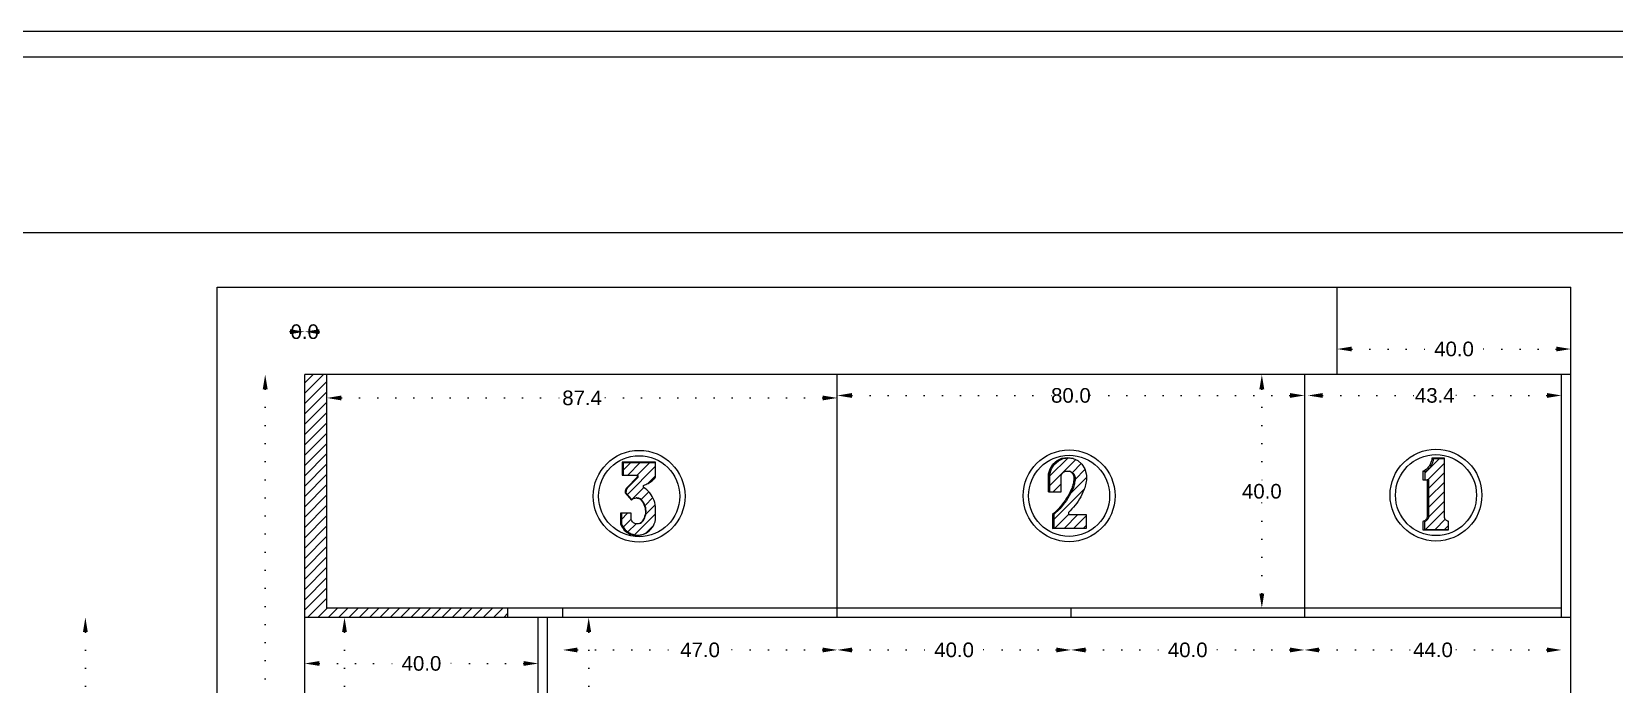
# Model space of a CAD drawing. Header units: inches. Extents: x -1979 to 7680, y -968 to 3127.
# Drawn here: x 2776.4 to 3047.4, y 707.3 to 819.1 of the extents above; entities that cross this region are included whole.
import ezdxf

# ---------------------------------------------------------------- set-up
doc = ezdxf.new("R2010")
doc.units = ezdxf.units.IN
doc.header["$MEASUREMENT"] = 0
doc.linetypes.add('ACAD_ISO07W100', pattern=[3, 0, -3])
doc.styles.get("Standard").update_dxf_attribs({"font": 'arial.ttf'})
doc.dimstyles.new('Copy of Standard', dxfattribs={"dimtxt": 2.5, "dimasz": 2.5, "dimexe": 0.18, "dimexo": 0.0625, "dimgap": 0.09, "dimtad": 0, "dimtih": 1, "dimtoh": 1, "dimdec": 1, "dimzin": 0, "dimdsep": 46, "dimtxsty": 'Standard', "dimcen": 0.09, "dimse1": 1, "dimse2": 1, "dimadec": 0, "dimazin": 0, "dimtfac": 1, "dimtdec": 1, "dimtix": 1, "dimtofl": 0, "dimtmove": 0, "dimatfit": 3, "dimfxl": 1, "dimtolj": 1, "dimtzin": 0, "dimarcsym": 0})

# ---------------------------------------------------------------- blocks, each defined once
blk = doc.blocks.new('*D31')
at = {"color": 0, "linetype": 'ACAD_ISO07W100', "lineweight": -2, "transparency": 16777216}
for p, q in [((2820.69, 767.69), (2818.19, 767.69)), ((2825.69, 767.69), (2828.19, 767.69))]:
    blk.add_line(p, q, dxfattribs=at)
at = {"color": 0, "transparency": 16777216}
for points in [[(2820.69, 768.11), (2820.69, 767.28), (2823.19, 767.69)], [(2825.69, 768.11), (2825.69, 767.28), (2823.19, 767.69)]]:
    blk.add_solid(points, dxfattribs=at)
at = {"layer": 'Defpoints', "color": 0, "transparency": 16777216}
for p in [(2823.19, 767.69), (2823.19, 760.35), (2823.19, 760.35)]:
    blk.add_point(p, dxfattribs=at)
at = {"color": 0, "lineweight": 20, "transparency": 16777216, "insert": (2823.19, 767.69), "char_height": 2.5, "attachment_point": 5}
blk.add_mtext('\\A1;0.0', dxfattribs=at)
blk = doc.blocks.new('*D32')
at = {"color": 0, "linetype": 'ACAD_ISO07W100', "lineweight": -2, "transparency": 16777216}
for p, q in [((2816.43, 757.85), (2816.43, 614.92)), ((2816.43, 469.25), (2816.43, 612.18))]:
    blk.add_line(p, q, dxfattribs=at)
at = {"color": 0, "transparency": 16777216}
for points in [[(2816.01, 757.85), (2816.85, 757.85), (2816.43, 760.35)], [(2816.01, 469.25), (2816.85, 469.25), (2816.43, 466.75)]]:
    blk.add_solid(points, dxfattribs=at)
at = {"layer": 'Defpoints', "color": 0, "transparency": 16777216}
for p in [(2816.43, 760.35), (2823.19, 760.35), (2823.19, 466.75)]:
    blk.add_point(p, dxfattribs=at)
at = {"color": 0, "lineweight": 20, "transparency": 16777216, "insert": (2816.43, 613.55), "char_height": 2.5, "attachment_point": 5}
blk.add_mtext('\\A1;293.6', dxfattribs=at)
blk = doc.blocks.new('*D33')
at = {"color": 0, "linetype": 'ACAD_ISO07W100', "lineweight": -2, "transparency": 16777216}
for p, q in [((2916.89, 756.77), (2951.06, 756.77)), ((2991.89, 756.77), (2957.73, 756.77))]:
    blk.add_line(p, q, dxfattribs=at)
at = {"color": 0, "transparency": 16777216}
for points in [[(2916.89, 757.19), (2916.89, 756.36), (2914.39, 756.77)], [(2991.89, 757.19), (2991.89, 756.36), (2994.39, 756.77)]]:
    blk.add_solid(points, dxfattribs=at)
at = {"layer": 'Defpoints', "color": 0, "transparency": 16777216}
for p in [(2914.39, 760.35), (2994.39, 760.35), (2914.39, 756.77)]:
    blk.add_point(p, dxfattribs=at)
at = {"color": 0, "lineweight": 20, "transparency": 16777216, "insert": (2954.39, 756.77), "char_height": 2.5, "attachment_point": 5}
blk.add_mtext('\\A1;80.0', dxfattribs=at)
blk = doc.blocks.new('*D29')
at = {"color": 0, "linetype": 'ACAD_ISO07W100', "lineweight": -2, "transparency": 16777216}
for p, q in [((3002.49, 764.73), (3016.61, 764.73)), ((3037.49, 764.73), (3023.38, 764.73))]:
    blk.add_line(p, q, dxfattribs=at)
at = {"color": 0, "transparency": 16777216}
for points in [[(3002.49, 765.15), (3002.49, 764.32), (2999.99, 764.73)], [(3037.49, 765.15), (3037.49, 764.32), (3039.99, 764.73)]]:
    blk.add_solid(points, dxfattribs=at)
at = {"layer": 'Defpoints', "color": 0, "transparency": 16777216}
for p in [(3039.99, 764.73), (2999.99, 760.35), (3039.99, 760.35)]:
    blk.add_point(p, dxfattribs=at)
at = {"color": 0, "lineweight": 20, "transparency": 16777216, "insert": (3019.99, 764.73), "char_height": 2.5, "attachment_point": 5}
blk.add_mtext('\\A1;40.0', dxfattribs=at)
blk = doc.blocks.new('*D25')
at = {"color": 0, "linetype": 'ACAD_ISO07W100', "lineweight": -2, "transparency": 16777216}
for p, q in [((2997.49, 756.77), (3013.31, 756.77)), ((3035.89, 756.77), (3020.08, 756.77))]:
    blk.add_line(p, q, dxfattribs=at)
at = {"color": 0, "transparency": 16777216}
for points in [[(2997.49, 757.19), (2997.49, 756.36), (2994.99, 756.77)], [(3035.89, 757.19), (3035.89, 756.36), (3038.39, 756.77)]]:
    blk.add_solid(points, dxfattribs=at)
at = {"layer": 'Defpoints', "color": 0, "transparency": 16777216}
for p in [(3038.39, 756.77), (2994.99, 718.75), (3038.39, 720.35)]:
    blk.add_point(p, dxfattribs=at)
at = {"color": 0, "lineweight": 20, "transparency": 16777216, "insert": (3016.69, 756.77), "char_height": 2.5, "attachment_point": 5}
blk.add_mtext('\\A1;43.4', dxfattribs=at)
blk = doc.blocks.new('*D30')
at = {"color": 0, "linetype": 'ACAD_ISO07W100', "lineweight": -2, "transparency": 16777216}
for p, q in [((2829.49, 756.35), (2867.36, 756.35)), ((2911.89, 756.35), (2874.03, 756.35))]:
    blk.add_line(p, q, dxfattribs=at)
at = {"color": 0, "transparency": 16777216}
for points in [[(2829.49, 756.76), (2829.49, 755.93), (2826.99, 756.35)], [(2911.89, 756.76), (2911.89, 755.93), (2914.39, 756.35)]]:
    blk.add_solid(points, dxfattribs=at)
at = {"layer": 'Defpoints', "color": 0, "transparency": 16777216}
for p in [(2826.99, 760.35), (2914.39, 760.35), (2826.99, 756.35)]:
    blk.add_point(p, dxfattribs=at)
at = {"color": 0, "lineweight": 20, "transparency": 16777216, "insert": (2870.69, 756.35), "char_height": 2.5, "attachment_point": 5}
blk.add_mtext('\\A1;87.4', dxfattribs=at)
blk = doc.blocks.new('*D34')
at = {"color": 0, "linetype": 'ACAD_ISO07W100', "lineweight": -2, "transparency": 16777216}
for p, q in [((2869.89, 713.18), (2887.51, 713.18)), ((2911.89, 713.18), (2894.28, 713.18))]:
    blk.add_line(p, q, dxfattribs=at)
at = {"color": 0, "transparency": 16777216}
for points in [[(2869.89, 713.59), (2869.89, 712.76), (2867.39, 713.18)], [(2911.89, 713.59), (2911.89, 712.76), (2914.39, 713.18)]]:
    blk.add_solid(points, dxfattribs=at)
at = {"layer": 'Defpoints', "color": 0, "transparency": 16777216}
for p in [(2867.39, 720.35), (2914.39, 718.75), (2867.39, 713.18)]:
    blk.add_point(p, dxfattribs=at)
at = {"color": 0, "lineweight": 20, "transparency": 16777216, "insert": (2890.89, 713.18), "char_height": 2.5, "attachment_point": 5}
blk.add_mtext('\\A1;47.0', dxfattribs=at)
blk = doc.blocks.new('*D35')
at = {"color": 0, "linetype": 'ACAD_ISO07W100', "lineweight": -2, "transparency": 16777216}
for p, q in [((2871.82, 716.25), (2871.82, 688.91)), ((2871.82, 665.25), (2871.82, 686.17))]:
    blk.add_line(p, q, dxfattribs=at)
at = {"color": 0, "transparency": 16777216}
for points in [[(2871.4, 716.25), (2872.24, 716.25), (2871.82, 718.75)], [(2871.4, 665.25), (2872.24, 665.25), (2871.82, 662.75)]]:
    blk.add_solid(points, dxfattribs=at)
at = {"layer": 'Defpoints', "color": 0, "transparency": 16777216}
for p in [(2864.79, 718.75), (2871.82, 718.75), (2863.19, 662.75)]:
    blk.add_point(p, dxfattribs=at)
at = {"color": 0, "lineweight": 20, "transparency": 16777216, "insert": (2871.82, 687.54), "char_height": 2.5, "attachment_point": 5}
blk.add_mtext('\\A1;56.0', dxfattribs=at)
blk = doc.blocks.new('*D38')
at = {"color": 0, "linetype": 'ACAD_ISO07W100', "lineweight": -2, "transparency": 16777216}
for p, q in [((2916.89, 713.18), (2931.01, 713.18)), ((2951.89, 713.18), (2937.78, 713.18))]:
    blk.add_line(p, q, dxfattribs=at)
at = {"color": 0, "transparency": 16777216}
for points in [[(2916.89, 713.59), (2916.89, 712.76), (2914.39, 713.18)], [(2951.89, 713.59), (2951.89, 712.76), (2954.39, 713.18)]]:
    blk.add_solid(points, dxfattribs=at)
at = {"layer": 'Defpoints', "color": 0, "transparency": 16777216}
for p in [(2914.39, 718.75), (2954.39, 718.75), (2914.39, 713.18)]:
    blk.add_point(p, dxfattribs=at)
at = {"color": 0, "lineweight": 20, "transparency": 16777216, "insert": (2934.39, 713.18), "char_height": 2.5, "attachment_point": 5}
blk.add_mtext('\\A1;40.0', dxfattribs=at)
blk = doc.blocks.new('*D39')
at = {"color": 0, "linetype": 'ACAD_ISO07W100', "lineweight": -2, "transparency": 16777216}
for p, q in [((2956.89, 713.18), (2971.01, 713.18)), ((2991.89, 713.18), (2977.78, 713.18))]:
    blk.add_line(p, q, dxfattribs=at)
at = {"color": 0, "transparency": 16777216}
for points in [[(2956.89, 713.59), (2956.89, 712.76), (2954.39, 713.18)], [(2991.89, 713.59), (2991.89, 712.76), (2994.39, 713.18)]]:
    blk.add_solid(points, dxfattribs=at)
at = {"layer": 'Defpoints', "color": 0, "transparency": 16777216}
for p in [(2954.39, 718.75), (2994.39, 718.75), (2954.39, 713.18)]:
    blk.add_point(p, dxfattribs=at)
at = {"color": 0, "lineweight": 20, "transparency": 16777216, "insert": (2974.39, 713.18), "char_height": 2.5, "attachment_point": 5}
blk.add_mtext('\\A1;40.0', dxfattribs=at)
blk = doc.blocks.new('*D40')
at = {"color": 0, "linetype": 'ACAD_ISO07W100', "lineweight": -2, "transparency": 16777216}
for p, q in [((2996.89, 713.18), (3013.01, 713.18)), ((3035.89, 713.18), (3019.78, 713.18))]:
    blk.add_line(p, q, dxfattribs=at)
at = {"color": 0, "transparency": 16777216}
for points in [[(2996.89, 713.59), (2996.89, 712.76), (2994.39, 713.18)], [(3035.89, 713.59), (3035.89, 712.76), (3038.39, 713.18)]]:
    blk.add_solid(points, dxfattribs=at)
at = {"layer": 'Defpoints', "color": 0, "transparency": 16777216}
for p in [(2994.39, 718.75), (3038.39, 718.75), (2994.39, 713.18)]:
    blk.add_point(p, dxfattribs=at)
at = {"color": 0, "lineweight": 20, "transparency": 16777216, "insert": (3016.39, 713.18), "char_height": 2.5, "attachment_point": 5}
blk.add_mtext('\\A1;44.0', dxfattribs=at)
blk = doc.blocks.new('*D41')
at = {"color": 0, "linetype": 'ACAD_ISO07W100', "lineweight": -2, "transparency": 16777216}
for p, q in [((2830.01, 716.25), (2830.01, 692.11)), ((2830.01, 665.25), (2830.01, 689.38))]:
    blk.add_line(p, q, dxfattribs=at)
at = {"color": 0, "transparency": 16777216}
for points in [[(2829.59, 716.25), (2830.42, 716.25), (2830.01, 718.75)], [(2829.59, 665.25), (2830.42, 665.25), (2830.01, 662.75)]]:
    blk.add_solid(points, dxfattribs=at)
at = {"layer": 'Defpoints', "color": 0, "transparency": 16777216}
for p in [(2823.19, 718.75), (2830.01, 718.75), (2823.19, 662.75)]:
    blk.add_point(p, dxfattribs=at)
at = {"color": 0, "lineweight": 20, "transparency": 16777216, "insert": (2830.01, 690.75), "char_height": 2.5, "attachment_point": 5}
blk.add_mtext('\\A1;56.0', dxfattribs=at)
blk = doc.blocks.new('*D42')
at = {"color": 0, "linetype": 'ACAD_ISO07W100', "lineweight": -2, "transparency": 16777216}
for p, q in [((2987.08, 757.85), (2987.08, 741.71)), ((2987.08, 722.85), (2987.08, 738.98))]:
    blk.add_line(p, q, dxfattribs=at)
at = {"color": 0, "transparency": 16777216}
for points in [[(2986.66, 757.85), (2987.49, 757.85), (2987.08, 760.35)], [(2986.66, 722.85), (2987.49, 722.85), (2987.08, 720.35)]]:
    blk.add_solid(points, dxfattribs=at)
at = {"layer": 'Defpoints', "color": 0, "transparency": 16777216}
for p in [(2994.39, 760.35), (2987.08, 720.35), (2994.39, 720.35)]:
    blk.add_point(p, dxfattribs=at)
at = {"color": 0, "lineweight": 20, "transparency": 16777216, "insert": (2987.08, 740.35), "char_height": 2.5, "attachment_point": 5}
blk.add_mtext('\\A1;40.0', dxfattribs=at)
blk = doc.blocks.new('*D43')
at = {"color": 0, "linetype": 'ACAD_ISO07W100', "lineweight": -2, "transparency": 16777216}
for p, q in [((2825.69, 710.86), (2839.81, 710.86)), ((2860.69, 710.86), (2846.58, 710.86))]:
    blk.add_line(p, q, dxfattribs=at)
at = {"color": 0, "transparency": 16777216}
for points in [[(2825.69, 711.28), (2825.69, 710.45), (2823.19, 710.86)], [(2860.69, 711.28), (2860.69, 710.45), (2863.19, 710.86)]]:
    blk.add_solid(points, dxfattribs=at)
at = {"layer": 'Defpoints', "color": 0, "transparency": 16777216}
for p in [(2823.19, 718.75), (2863.19, 718.75), (2823.19, 710.86)]:
    blk.add_point(p, dxfattribs=at)
at = {"color": 0, "lineweight": 20, "transparency": 16777216, "insert": (2843.19, 710.86), "char_height": 2.5, "attachment_point": 5}
blk.add_mtext('\\A1;40.0', dxfattribs=at)
blk = doc.blocks.new('*D104')
at = {"color": 0, "linetype": 'ACAD_ISO07W100', "lineweight": -2, "transparency": 16777216}
for p, q in [((2785.64, 716.25), (2785.64, 612.53)), ((2785.64, 506.07), (2785.64, 609.79))]:
    blk.add_line(p, q, dxfattribs=at)
at = {"color": 0, "transparency": 16777216}
for points in [[(2785.22, 716.25), (2786.05, 716.25), (2785.64, 718.75)], [(2785.22, 506.07), (2786.05, 506.07), (2785.64, 503.57)]]:
    blk.add_solid(points, dxfattribs=at)
at = {"layer": 'Defpoints', "color": 0, "transparency": 16777216}
for p in [(2823.19, 718.75), (2785.64, 503.57), (2864.79, 503.57)]:
    blk.add_point(p, dxfattribs=at)
at = {"color": 0, "lineweight": 20, "transparency": 16777216, "insert": (2785.64, 611.16), "char_height": 2.5, "attachment_point": 5}
blk.add_mtext('\\A1;215.2', dxfattribs=at)

msp = doc.modelspace()

# ---------------------------------------------------------------- hatches: boundary and pattern name
at = {"lineweight": 20}
h = msp.add_hatch(dxfattribs=at)
h.set_pattern_fill('ANSI31', color=256, scale=10)
h.set_pattern_definition([(45, (764.9643, 0), (-0.8838835, 0.8838835), [])])
h.paths.add_polyline_path([(2826.99, 760.35), (2823.19, 760.35), (2823.19, 718.75), (2857.99, 718.75), (2857.99, 720.35), (2826.99, 720.35)])
h = msp.add_hatch(dxfattribs=at)
h.set_pattern_fill('ANSI31', color=256, scale=9.218651)
h.set_pattern_definition([(45, (2168.7075, 1284.9087), (-0.8148213, 0.8148213), [])])
h.paths.add_polyline_path([(2883.26, 745.29), (2877.7, 745.29), (2877.7, 743.13), (2880.12, 743.13), (2880.26, 743.09), (2880.26, 742.73), (2878.54, 741), (2878.43, 740.87), (2878.39, 740.81), (2878.34, 740.74), (2878.31, 740.66), (2878.28, 740.59), (2878.25, 740.51), (2878.23, 740.43), (2878.21, 740.35), (2878.2, 740.19), (2878.2, 740.1), (2879.21, 738.93), (2879.24, 738.96), (2879.37, 739.05), (2879.5, 739.13), (2879.65, 739.18), (2879.8, 739.21), (2879.96, 739.22), (2880.09, 739.22), (2880.25, 739.21), (2880.4, 739.18), (2880.54, 739.13), (2880.68, 739.05), (2880.8, 738.96), (2880.91, 738.86), (2881.1, 738.63), (2881.26, 738.38), (2881.4, 738.11), (2881.51, 737.83), (2881.58, 737.55), (2881.63, 737.25), (2881.65, 736.96), (2881.63, 736.66), (2881.59, 736.37), (2881.51, 736.08), (2881.41, 735.8), (2881.27, 735.54), (2881.18, 735.34), (2881.05, 735.17), (2880.88, 735.02), (2880.69, 734.92), (2880.56, 734.87), (2880.35, 734.81), (2880.13, 734.78), (2879.91, 734.81), (2879.7, 734.87), (2879.51, 734.98), (2879.34, 735.12), (2879.21, 735.3), (2879.11, 735.5), (2879.11, 736.61), (2877.43, 736.61), (2877.43, 734.8), (2877.55, 734.52), (2877.7, 734.26), (2877.87, 734.01), (2878.07, 733.78), (2878.3, 733.57), (2878.54, 733.38), (2878.8, 733.22), (2879.07, 733.09), (2879.36, 732.99), (2879.66, 732.92), (2879.96, 732.87), (2880.27, 732.86), (2880.63, 732.89), (2880.99, 732.97), (2881.35, 733.08), (2881.61, 733.2), (2881.88, 733.36), (2882.18, 733.59), (2882.45, 733.85), (2882.68, 734.14), (2882.89, 734.45), (2883.05, 734.79), (2883.18, 735.14), (2883.26, 735.5), (2883.26, 737.38), (2883.24, 737.75), (2883.2, 738.11), (2883.12, 738.46), (2883.01, 738.81), (2882.88, 739.14), (2882.71, 739.47), (2882.52, 739.78), (2882.3, 740.07), (2882.06, 740.34), (2881.8, 740.59), (2881.51, 740.81), (2881.21, 741.01), (2881.21, 741.38), (2881.41, 741.45), (2881.6, 741.52), (2881.8, 741.61), (2881.98, 741.7), (2882.16, 741.81), (2882.34, 741.92), (2882.51, 742.04), (2882.67, 742.17), (2882.83, 742.31), (2882.98, 742.45), (2883.12, 742.6), (2883.26, 742.76)])
h = msp.add_hatch(dxfattribs=at)
h.set_pattern_fill('ANSI31', color=256, scale=9.218651)
h.set_pattern_definition([(45, (2225.046, 1285.097), (-0.8148213, 0.8148213), [])])
h.paths.add_polyline_path([(2957, 736.37), (2953.97, 736.37), (2953.97, 736.73), (2954.28, 737.03), (2954.57, 737.33), (2954.86, 737.65), (2955.13, 737.99), (2955.39, 738.33), (2955.63, 738.68), (2955.86, 739.05), (2956.07, 739.42), (2956.27, 739.8), (2956.45, 740.19), (2956.62, 740.58), (2956.67, 740.73), (2956.77, 740.98), (2956.85, 741.23), (2956.91, 741.49), (2956.97, 741.75), (2957.01, 742.01), (2957.04, 742.28), (2957.05, 742.54), (2957.05, 742.81), (2957.03, 743.07), (2957, 743.33), (2956.75, 744.23), (2956.25, 745.02), (2955.55, 745.63), (2954.79, 745.98), (2953.99, 746.1), (2953.08, 745.96), (2952.24, 745.58), (2951.54, 744.97), (2951.05, 744.19), (2950.79, 743.3), (2950.8, 742.38), (2950.8, 740.26), (2952.71, 740.26), (2952.71, 743.05), (2952.88, 743.38), (2953.13, 743.62), (2953.44, 743.78), (2953.78, 743.83), (2953.99, 743.8), (2954.12, 743.78), (2954.12, 743.78), (2954.33, 743.74), (2954.63, 743.59), (2954.87, 743.35), (2955.03, 743.05), (2955.1, 742.72), (2955.1, 742.5), (2955.09, 742.29), (2955.06, 742.07), (2955.03, 741.86), (2954.99, 741.65), (2954.94, 741.44), (2954.88, 741.23), (2954.81, 741.03), (2954.73, 740.83), (2954.64, 740.63), (2954.54, 740.41), (2954.33, 740), (2954.11, 739.59), (2953.87, 739.2), (2953.62, 738.81), (2953.35, 738.44), (2953.07, 738.07), (2952.77, 737.71), (2952.47, 737.37), (2952.15, 737.04), (2951.82, 736.72), (2951.47, 736.41), (2951.47, 734.06), (2957, 734.06)])
h = msp.add_hatch(dxfattribs=at)
h.set_pattern_fill('ANSI31', color=256, scale=9.218651)
h.set_pattern_definition([(45, (2269.1093, 1284.9987), (-0.8148213, 0.8148213), [])])
h.paths.add_polyline_path([(3018.88, 735.25), (3018.79, 735.29), (3018.7, 735.34), (3018.62, 735.41), (3018.55, 735.48), (3018.49, 735.56), (3018.44, 735.64), (3018.4, 735.74), (3018.37, 735.83), (3018.35, 735.93), (3018.35, 736.03), (3018.35, 745.96), (3016.48, 745.96), (3016.46, 745.72), (3016.41, 745.5), (3016.34, 745.27), (3016.26, 745.05), (3016.15, 744.85), (3016.03, 744.65), (3015.89, 744.46), (3015.73, 744.29), (3015.57, 744.12), (3015.38, 743.98), (3015.19, 743.85), (3014.98, 743.74), (3014.98, 742.33), (3015.39, 742.33), (3015.7, 742.31), (3015.7, 736.07), (3015.68, 735.97), (3015.66, 735.88), (3015.63, 735.79), (3015.59, 735.7), (3015.53, 735.62), (3015.47, 735.54), (3015.41, 735.47), (3015.33, 735.41), (3015.25, 735.35), (3015.17, 735.31), (3015.08, 735.27), (3014.98, 735.24), (3014.98, 733.82), (3019.07, 733.82), (3019.07, 735.2), (3018.97, 735.22)])

# ---------------------------------------------------------------- linework, layer by layer
for p, q in [((2808.19, 454.44), (2808.19, 775.35)), ((2808.19, 775.35), (3039.99, 775.35)), ((2999.99, 760.35), (2999.99, 775.35)), ((3039.99, 700.35), (3039.99, 775.35)), ((2823.19, 466.75), (2823.19, 760.35)), ((3039.99, 760.35), (2823.19, 760.35)), ((2826.99, 720.35), (2826.99, 760.35)), ((2914.39, 718.75), (2914.39, 760.35)), ((2994.39, 760.35), (2994.39, 718.75)), ((3039.99, 760.35), (2999.99, 760.35)), ((3038.39, 718.75), (3038.39, 760.35)), ((2877.54, 745.35), (2877.54, 743.13)), ((2877.7, 745.29), (2877.7, 743.13)), ((2877.54, 743.13), (2877.7, 743.13)), ((2877.7, 743.13), (2880.12, 743.13)), ((2880.12, 743.13), (2880.26, 743.09)), ((2880.26, 743.09), (2880.26, 742.73)), ((3014.98, 743.74), (3014.98, 742.33)), ((2880.56, 734.87), (2880.35, 734.81)), ((3014.98, 733.82), (3019.07, 733.82)), ((3039.99, 718.75), (2823.19, 718.75)), ((3038.39, 720.35), (2826.99, 720.35)), ((2857.99, 718.75), (2857.99, 720.35)), ((2863.19, 642.75), (2863.19, 718.75)), ((2864.79, 642.75), (2864.79, 718.75)), ((2867.39, 718.75), (2867.39, 720.35)), ((2954.39, 720.35), (2954.39, 718.75))]:
    msp.add_line(p, q, dxfattribs=at)
for points in [[(2704.54, 186.85), (3598.73, 186.85), (3598.73, 819.1), (2704.54, 819.1)], [(2711.51, 814.76), (3091.57, 814.76), (3091.57, 784.65), (2711.51, 784.65)], [(2711.51, 214.38), (3588.68, 214.38), (3588.68, 784.65), (2711.51, 784.65)], [(2877.7, 745.29), (2883.26, 745.29), (2883.26, 745.35), (2877.54, 745.35)], [(2880.25, 739.21), (2880.09, 739.22), (2879.96, 739.22), (2880.11, 739.21), (2880.27, 739.18), (2880.41, 739.13), (2880.55, 739.05), (2880.68, 738.96), (2880.79, 738.85), (2880.98, 738.62), (2881.14, 738.37), (2881.28, 738.1), (2881.39, 737.82), (2881.47, 737.53), (2881.51, 737.23), (2881.53, 736.93), (2881.52, 736.63), (2881.47, 736.34), (2881.39, 736.05), (2881.29, 735.77), (2881.15, 735.5), (2881.06, 735.3), (2880.92, 735.12), (2880.76, 734.98), (2880.56, 734.87), (2880.69, 734.92), (2880.88, 735.02), (2881.05, 735.17), (2881.18, 735.34), (2881.27, 735.54), (2881.41, 735.8), (2881.51, 736.08), (2881.59, 736.37), (2881.63, 736.66), (2881.65, 736.96), (2881.63, 737.25), (2881.58, 737.55), (2881.51, 737.83), (2881.4, 738.11), (2881.26, 738.38), (2881.1, 738.63), (2880.91, 738.86), (2880.8, 738.96), (2880.68, 739.05), (2880.54, 739.13), (2880.4, 739.18)]]:
    msp.add_lwpolyline(points, close=True, dxfattribs=at)
for points in [[(2882.18, 733.59), (2882.45, 733.85), (2882.68, 734.14), (2882.89, 734.45), (2883.05, 734.79), (2883.18, 735.14), (2883.26, 735.5), (2883.26, 737.38), (2883.24, 737.75), (2883.2, 738.11), (2883.12, 738.46), (2883.01, 738.81), (2882.88, 739.14), (2882.71, 739.47), (2882.52, 739.78), (2882.3, 740.07), (2882.06, 740.34), (2881.8, 740.59), (2881.51, 740.81), (2881.21, 741.01), (2881.21, 741.38), (2881.41, 741.45), (2881.6, 741.52), (2881.8, 741.61), (2881.98, 741.7), (2882.16, 741.81), (2882.34, 741.92), (2882.51, 742.04), (2882.67, 742.17), (2882.83, 742.31), (2882.98, 742.45), (2883.12, 742.6), (2883.26, 742.76), (2883.26, 745.29)], [(2950.56, 740.26), (2950.56, 742.4), (2950.55, 743.33), (2950.81, 744.23), (2951.31, 745.02), (2952.01, 745.63), (2952.86, 746.02), (2953.78, 746.15), (2954.7, 746.02), (2954.79, 745.98), (2955.55, 745.63), (2956.25, 745.02), (2956.75, 744.23), (2957, 743.33), (2957.03, 743.07), (2957.05, 742.81), (2957.05, 742.54), (2957.04, 742.28), (2957.01, 742.01), (2956.97, 741.75), (2956.91, 741.49), (2956.85, 741.23), (2956.77, 740.98), (2956.67, 740.73), (2956.62, 740.58), (2956.45, 740.19), (2956.27, 739.8), (2956.07, 739.42), (2955.86, 739.05), (2955.63, 738.68), (2955.39, 738.33), (2955.13, 737.99), (2954.86, 737.65), (2954.57, 737.33), (2954.28, 737.03), (2953.97, 736.73), (2953.97, 736.37), (2957, 736.37), (2957, 734.06), (2957, 734), (2951.24, 734)], [(2950.8, 740.26), (2950.8, 742.38), (2950.79, 743.3), (2951.05, 744.19), (2951.54, 744.97), (2952.24, 745.58), (2953.08, 745.96), (2953.99, 746.1), (2954.79, 745.98)], [(3014.67, 733.75), (3019.07, 733.75), (3019.07, 733.82), (3019.07, 735.2), (3018.97, 735.22), (3018.88, 735.25), (3018.79, 735.29), (3018.7, 735.34), (3018.62, 735.41), (3018.55, 735.48), (3018.49, 735.56), (3018.44, 735.64), (3018.4, 735.74), (3018.37, 735.83), (3018.35, 735.93), (3018.35, 736.03), (3018.35, 745.96), (3018.35, 746.01), (3016.18, 746.01), (3016.16, 745.78), (3016.11, 745.55), (3016.04, 745.32), (3015.95, 745.1), (3015.85, 744.89), (3015.72, 744.69), (3015.58, 744.5), (3015.43, 744.33), (3015.26, 744.16), (3015.07, 744.02), (3014.87, 743.89), (3014.67, 743.78), (3014.67, 742.33), (3014.98, 742.33), (3015.39, 742.33), (3015.39, 736.03), (3015.37, 735.93), (3015.35, 735.84), (3015.32, 735.74), (3015.28, 735.66), (3015.22, 735.57), (3015.16, 735.5), (3015.1, 735.42), (3015.02, 735.36), (3014.94, 735.31), (3014.85, 735.26), (3014.76, 735.22), (3014.67, 735.2), (3014.67, 733.75), (3014.98, 733.82), (3014.98, 735.24), (3015.08, 735.27), (3015.17, 735.31), (3015.25, 735.35), (3015.33, 735.41), (3015.41, 735.47), (3015.47, 735.54), (3015.53, 735.62), (3015.59, 735.7), (3015.63, 735.79), (3015.66, 735.88), (3015.68, 735.97), (3015.7, 736.07), (3015.7, 742.31), (3015.39, 742.33)], [(3014.67, 743.78), (3014.98, 743.74), (3015.19, 743.85), (3015.38, 743.98), (3015.57, 744.12), (3015.73, 744.29), (3015.89, 744.46), (3016.03, 744.65), (3016.15, 744.85), (3016.26, 745.05), (3016.34, 745.27), (3016.41, 745.5), (3016.46, 745.72), (3016.48, 745.96)], [(3016.18, 746.01), (3016.48, 745.96), (3018.35, 745.96)], [(2880.12, 742.76), (2878.39, 741.01), (2878.28, 740.89), (2878.24, 740.82), (2878.19, 740.75), (2878.16, 740.68), (2878.12, 740.6), (2878.1, 740.52), (2878.08, 740.44), (2878.06, 740.36), (2878.05, 740.2), (2878.05, 740.11), (2879.13, 738.85), (2879.21, 738.93), (2879.24, 738.96), (2879.37, 739.05), (2879.5, 739.13), (2879.65, 739.18), (2879.8, 739.21), (2879.96, 739.22)], [(2880.12, 743.13), (2880.12, 742.76), (2880.26, 742.73), (2878.54, 741), (2878.43, 740.87), (2878.39, 740.81), (2878.34, 740.74), (2878.31, 740.66), (2878.28, 740.59), (2878.25, 740.51), (2878.23, 740.43), (2878.21, 740.35), (2878.2, 740.19), (2878.2, 740.1), (2879.21, 738.93)], [(2950.56, 740.26), (2950.8, 740.26), (2952.71, 740.26), (2952.71, 742.99), (2952.72, 743.08), (2952.88, 743.38), (2953.13, 743.62), (2953.44, 743.78), (2953.78, 743.83), (2953.99, 743.8), (2954.12, 743.78), (2954.12, 743.78)], [(2954.67, 743.38), (2954.83, 743.08), (2954.89, 742.74), (2954.89, 742.52), (2954.88, 742.31), (2954.86, 742.09), (2954.83, 741.87), (2954.79, 741.66), (2954.74, 741.45), (2954.68, 741.24), (2954.6, 741.04), (2954.52, 740.83), (2954.43, 740.64), (2954.33, 740.41), (2954.12, 739.99), (2953.9, 739.59), (2953.66, 739.19), (2953.4, 738.8), (2953.13, 738.42), (2952.85, 738.05), (2952.55, 737.69), (2952.24, 737.34), (2951.92, 737.01), (2951.58, 736.68), (2951.24, 736.37), (2951.24, 734), (2951.47, 734.06), (2957, 734.06)], [(2954.67, 743.38), (2954.43, 743.62), (2954.12, 743.78), (2954.33, 743.74), (2954.63, 743.59), (2954.87, 743.35), (2955.03, 743.05), (2955.1, 742.72), (2955.1, 742.5), (2955.09, 742.29), (2955.06, 742.07), (2955.03, 741.86), (2954.99, 741.65), (2954.94, 741.44), (2954.88, 741.23), (2954.81, 741.03), (2954.73, 740.83), (2954.64, 740.63), (2954.54, 740.41), (2954.33, 740), (2954.11, 739.59), (2953.87, 739.2), (2953.62, 738.81), (2953.35, 738.44), (2953.07, 738.07), (2952.77, 737.71), (2952.47, 737.37), (2952.15, 737.04), (2951.82, 736.72), (2951.47, 736.41)], [(2880.35, 734.81), (2880.13, 734.78), (2879.91, 734.81), (2879.7, 734.87), (2879.51, 734.98), (2879.34, 735.12), (2879.21, 735.3), (2879.11, 735.5), (2879.11, 736.61), (2877.43, 736.61), (2877.27, 736.61), (2877.27, 734.76), (2877.39, 734.48), (2877.54, 734.21), (2877.72, 733.96), (2877.92, 733.72), (2878.14, 733.51), (2878.39, 733.32), (2878.65, 733.16), (2878.93, 733.03), (2879.22, 732.93), (2879.52, 732.85), (2879.83, 732.81), (2880.13, 732.8), (2880.51, 732.83), (2880.87, 732.9), (2881.23, 733.02), (2881.56, 733.17), (2881.61, 733.2), (2881.88, 733.36), (2882.18, 733.59)], [(2877.43, 736.61), (2877.43, 734.8), (2877.55, 734.52), (2877.7, 734.26), (2877.87, 734.01), (2878.07, 733.78), (2878.3, 733.57), (2878.54, 733.38), (2878.8, 733.22), (2879.07, 733.09), (2879.36, 732.99), (2879.66, 732.92), (2879.96, 732.87), (2880.27, 732.86), (2880.63, 732.89), (2880.99, 732.97), (2881.35, 733.08), (2881.61, 733.2)], [(2951.24, 736.37), (2951.47, 736.41), (2951.47, 734.06)]]:
    msp.add_lwpolyline(points, dxfattribs=at)
for centre, radius in [((2880.46, 739.51), 7.86), ((2880.46, 739.51), 6.94), ((2954.08, 739.58), 7.86), ((2954.08, 739.58), 6.94), ((3016.9, 739.7), 7.86), ((3016.9, 739.7), 6.94)]:
    msp.add_circle(centre, radius, dxfattribs=at)

# ---------------------------------------------------------------- dimensions: what is measured, and where the dimension line sits
for base, p1, p2, picture, middle in [((2823.19306259, 767.69428904), (2823.19306259, 760.34818305), (2823.19306259, 760.34818305), '*D31', (2823.19306259, 767.69428904)), ((3039.99, 764.73), (2999.99, 760.35), (3039.99, 760.35), '*D29', (3019.99, 764.73)), ((2826.99, 756.35), (2914.39, 760.35), (2826.99, 760.35), '*D30', (2870.69, 756.35)), ((2914.39, 756.77), (2994.39, 760.35), (2914.39, 760.35), '*D33', (2954.39, 756.77)), ((3038.39, 756.77), (2994.99, 718.75), (3038.39, 720.35), '*D25', (3016.69, 756.77)), ((2823.19, 710.86), (2863.19, 718.75), (2823.19, 718.75), '*D43', (2843.19, 710.86)), ((2867.39, 713.18), (2914.39, 718.75), (2867.39, 720.35), '*D34', (2890.89, 713.18)), ((2914.39, 713.18), (2954.39, 718.75), (2914.39, 718.75), '*D38', (2934.39, 713.18)), ((2954.39, 713.18), (2994.39, 718.75), (2954.39, 718.75), '*D39', (2974.39, 713.18)), ((2994.39, 713.18), (3038.39, 718.75), (2994.39, 718.75), '*D40', (3016.39, 713.18))]:
    dim = msp.add_linear_dim(base=base, p1=p1, p2=p2, dimstyle='Copy of Standard', dxfattribs=at)
    dim.commit()
    dim.dimension.update_dxf_attribs({"geometry": picture, "text_midpoint": middle})
for base, p1, p2, angle, picture, middle in [((2816.43, 760.35), (2823.19, 466.75), (2823.19, 760.35), 270, '*D32', (2816.43, 613.55)), ((2987.08, 720.35), (2994.39, 760.35), (2994.39, 720.35), 90, '*D42', (2987.08, 740.35)), ((2785.64, 503.57), (2823.19, 718.75), (2864.79, 503.57), 270, '*D104', (2785.64, 611.16)), ((2830.01, 718.75), (2823.19, 662.75), (2823.19, 718.75), 90, '*D41', (2830.01, 690.75))]:
    dim = msp.add_linear_dim(base=base, p1=p1, p2=p2, angle=angle, dimstyle='Copy of Standard', dxfattribs=at)
    dim.commit()
    dim.dimension.update_dxf_attribs({"geometry": picture, "text_midpoint": middle})
dim = msp.add_linear_dim(base=(2871.82, 718.75), p1=(2863.19, 662.75), p2=(2864.79, 718.75), angle=270, dimstyle='Copy of Standard', dxfattribs=at)
dim.commit()
dim.dimension.update_dxf_attribs({"geometry": '*D35', "text_midpoint": (2871.82, 687.54), "dimtype": 160})

doc.saveas('drawing.dxf')
